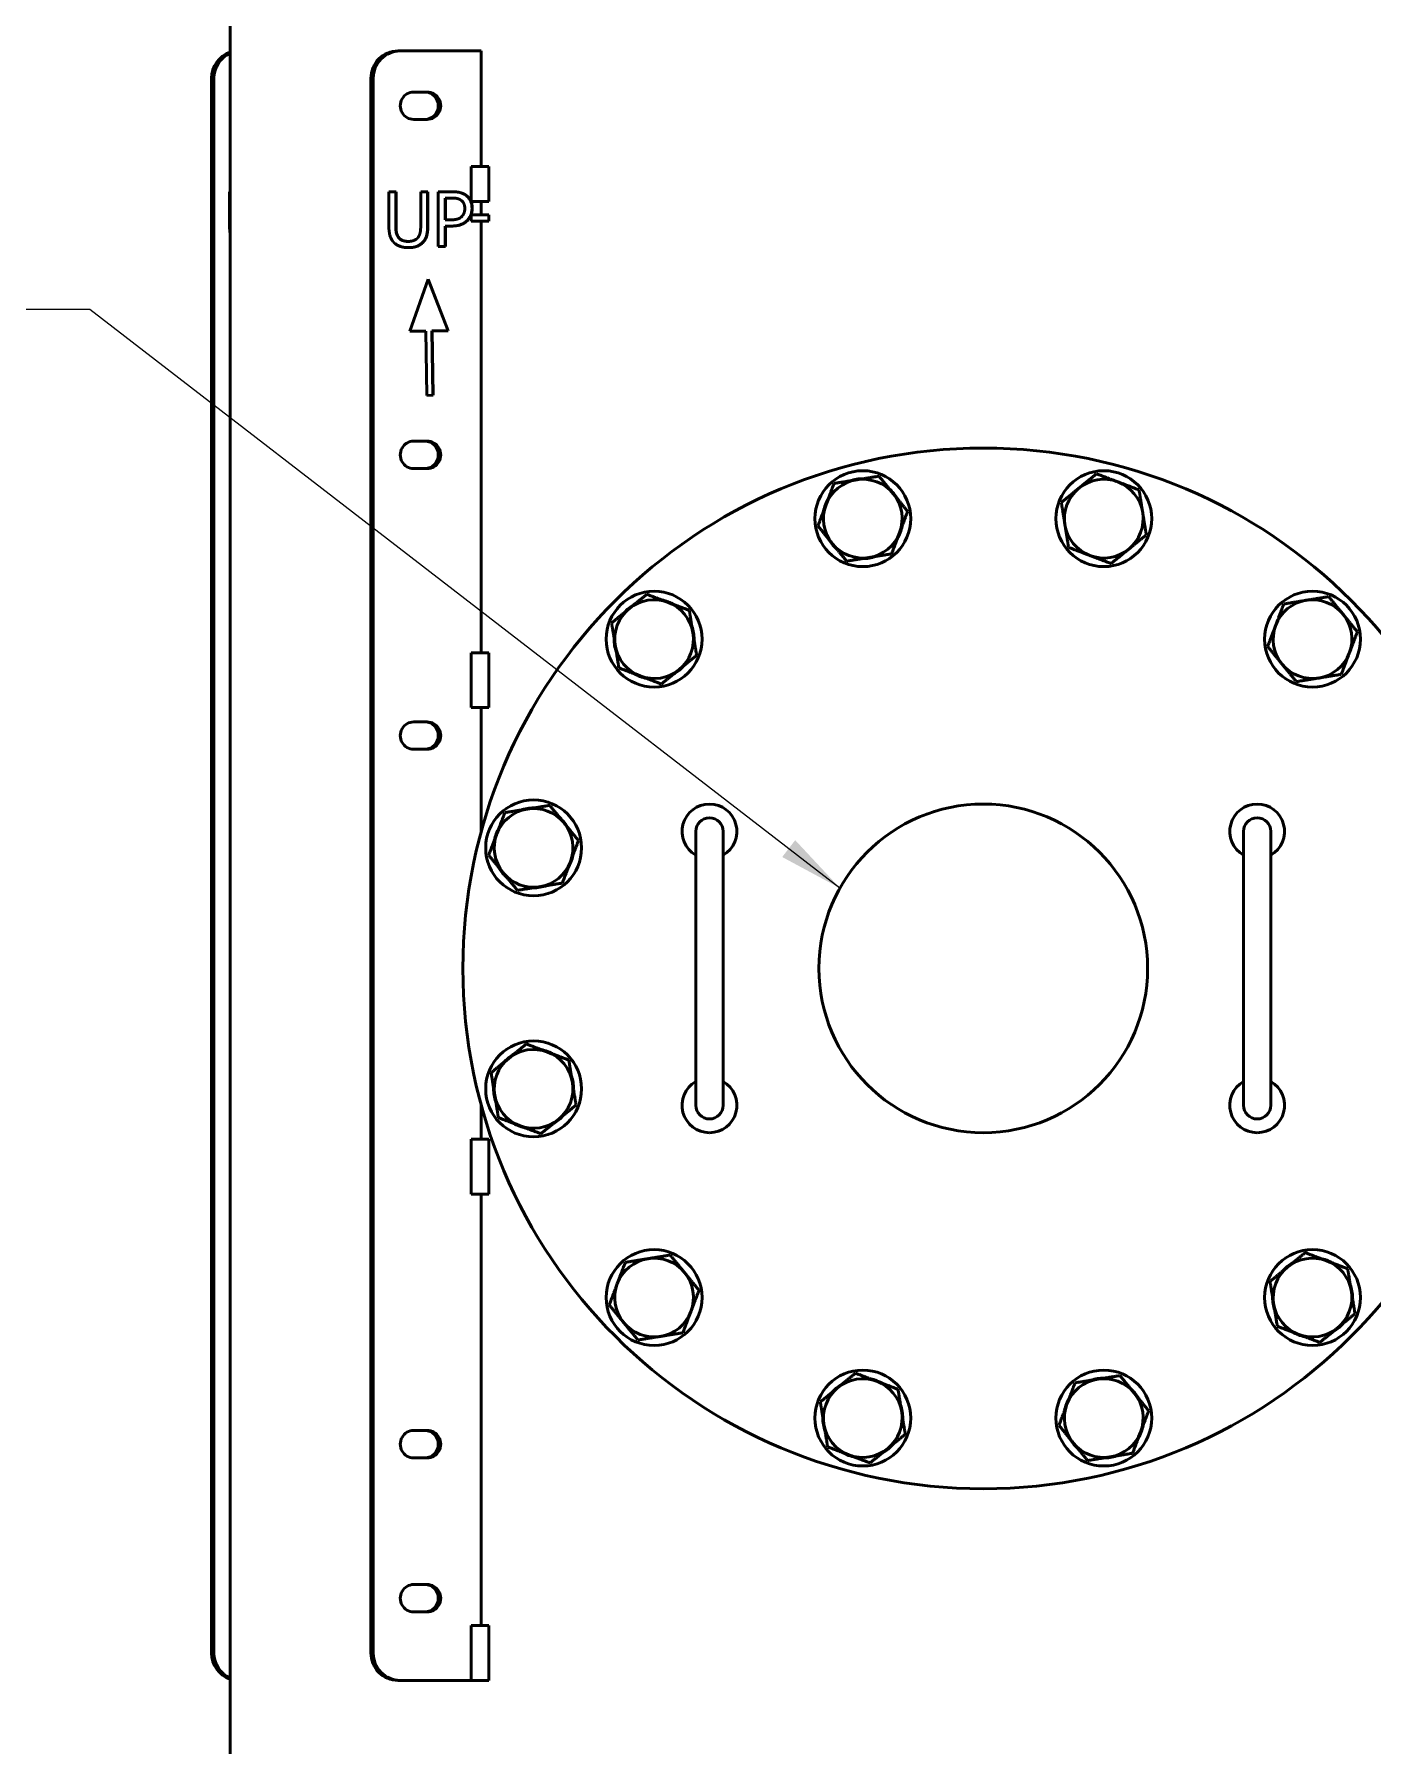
# Model space of a CAD drawing. Header units: inches. Extents: x 15 to 402, y 6 to 258.
# Drawn here: x 182.7 to 207.14, y 82.67 to 113.92 of the extents above; entities that cross this region are included whole.
import ezdxf

# ---------------------------------------------------------------- set-up
doc = ezdxf.new("R2010")
doc.units = ezdxf.units.IN
doc.header["$LTSCALE"] = 12
doc.header["$MEASUREMENT"] = 0
doc.layers.add('Symbol (ANSI)', color=7, linetype='Continuous', lineweight=25)
doc.layers.add('Visible (ANSI)', color=7, linetype='Continuous', lineweight=50)
doc.styles.add('MEMCOR Medium', font='arial.ttf')
doc.dimstyles.new('Default (ANSI)$7', dxfattribs={"dimscale": 12, "dimtxt": 0.15, "dimasz": 0.098425, "dimexe": 0.125, "dimexo": 0.0625, "dimgap": 0.031496, "dimtad": 0, "dimtih": 1, "dimtoh": 1, "dimdec": 4, "dimrnd": 1e-08, "dimzin": 3, "dimdsep": 46, "dimlunit": 5, "dimtxsty": 'MEMCOR Medium', "dimcen": 0.09, "dimdle": 0.393701, "dimclrd": 256, "dimclre": 256, "dimclrt": 256, "dimadec": 0, "dimazin": 1, "dimtfac": 0.8, "dimtofl": 0, "dimtmove": 0, "dimatfit": 3, "dimfxl": 1, "dimfrac": 1, "dimtolj": 1, "dimtzin": 4, "dimlwd": -1, "dimlwe": -1, "dimarcsym": 0})

msp = doc.modelspace()

# ---------------------------------------------------------------- linework, layer by layer
at = {"layer": 'Visible (ANSI)'}
for p, q in [((186.27917, 67.98676), (186.27917, 115.61576)), ((189.38412, 113.61576), (189.3407, 113.61576)), ((190.86133, 113.61576), (189.38412, 113.61576)), ((190.86133, 111.50576), (190.86133, 113.61576)), ((185.93969, 84.36576), (185.93969, 113.11576)), ((185.98311, 113.11576), (185.98311, 84.36576)), ((188.8483, 84.36576), (188.8483, 113.11576)), ((188.89171, 113.11576), (188.89171, 84.36576)), ((189.63032, 112.86576), (189.87652, 112.86576)), ((189.87652, 112.36576), (189.63032, 112.36576)), ((191.00192, 111.50576), (190.67668, 111.50576)), ((190.67668, 110.86816), (190.67668, 111.50576)), ((191.00192, 110.86816), (191.00192, 111.50576)), ((186.26785, 110.42161), (186.26785, 111.04559)), ((186.26785, 111.04559), (186.27917, 111.04559)), ((189.17646, 110.42161), (189.17646, 111.04559)), ((189.17646, 111.04559), (189.30734, 111.04559)), ((189.303, 111.04559), (189.303, 110.42161)), ((189.30734, 111.04559), (189.30734, 110.42161)), ((189.75825, 110.41837), (189.75825, 111.04559)), ((189.75825, 111.04559), (189.88913, 111.04559)), ((189.88479, 111.04559), (189.88479, 110.42161)), ((189.88913, 111.04559), (189.88913, 110.42161)), ((190.07667, 110.04559), (190.07667, 111.04559)), ((190.07667, 111.04559), (190.32407, 111.04559)), ((190.20755, 110.93052), (190.20321, 110.93052)), ((190.20321, 110.93052), (190.20321, 110.53182)), ((190.20755, 110.93052), (190.20755, 110.53182)), ((190.31609, 110.93052), (190.20755, 110.93052)), ((191.00192, 110.86816), (190.67668, 110.86816)), ((191.00192, 110.62163), (190.67668, 110.62163)), ((190.67668, 110.50576), (190.67668, 110.62163)), ((190.86133, 110.62163), (190.86133, 110.86816)), ((191.00192, 110.50576), (191.00192, 110.62163)), ((190.20755, 110.53182), (190.20321, 110.53182)), ((190.20755, 110.41837), (190.20321, 110.41837)), ((190.20321, 110.41837), (190.20321, 110.04559)), ((190.20755, 110.53182), (190.29694, 110.53182)), ((190.31848, 110.41837), (190.20755, 110.41837)), ((190.20755, 110.41837), (190.20755, 110.04559)), ((191.00192, 110.50576), (190.67668, 110.50576)), ((190.86133, 102.62576), (190.86133, 110.50576)), ((189.53239, 110.13798), (189.52805, 110.13798)), ((190.20755, 110.04559), (190.07667, 110.04559)), ((189.56196, 108.49622), (189.89708, 109.44842)), ((189.89502, 109.44255), (190.25659, 108.5075)), ((189.89708, 109.44842), (190.26093, 108.5075)), ((189.85364, 108.50172), (189.56196, 108.49622)), ((189.84929, 108.50172), (189.56199, 108.4963)), ((189.85364, 108.50172), (189.84929, 108.50172)), ((189.86913, 107.32582), (189.85364, 108.50172)), ((190.25659, 108.5075), (189.96086, 108.5033)), ((189.96086, 108.5033), (189.97835, 107.32948)), ((189.9652, 108.5033), (189.96086, 108.5033)), ((190.26093, 108.5075), (189.9652, 108.5033)), ((189.9652, 108.5033), (189.98269, 107.32948)), ((190.26093, 108.5075), (190.25659, 108.5075)), ((189.98269, 107.32948), (189.86913, 107.32582)), ((189.97835, 107.32948), (189.86913, 107.32596)), ((189.98269, 107.32948), (189.97835, 107.32948)), ((189.63032, 106.49076), (189.87652, 106.49076)), ((189.87652, 105.99076), (189.63032, 105.99076)), ((191.00192, 102.62576), (190.67668, 102.62576)), ((190.67668, 101.62576), (190.67668, 102.62576)), ((191.00192, 101.62576), (191.00192, 102.62576)), ((191.00192, 101.62576), (190.67668, 101.62576)), ((190.86133, 99.35494), (190.86133, 101.62576)), ((189.63032, 101.36576), (189.87652, 101.36576)), ((189.87652, 100.86576), (189.63032, 100.86576)), ((194.77942, 99.36576), (194.77942, 98.61576)), ((195.27942, 98.61576), (195.27942, 99.36576)), ((204.77942, 99.36576), (204.77942, 98.61576)), ((205.27942, 98.61576), (205.27942, 99.36576)), ((194.77942, 95.11576), (194.77942, 98.61576)), ((195.27942, 95.11576), (195.27942, 98.61576)), ((204.77942, 95.11576), (204.77942, 98.61576)), ((205.27942, 95.11576), (205.27942, 98.61576)), ((194.77942, 95.11576), (194.77942, 94.36576)), ((195.27942, 94.36576), (195.27942, 95.11576)), ((204.77942, 95.11576), (204.77942, 94.36576)), ((205.27942, 94.36576), (205.27942, 95.11576)), ((190.86133, 93.74576), (190.86133, 94.37658)), ((191.00192, 93.74576), (190.67668, 93.74576)), ((190.67668, 92.74576), (190.67668, 93.74576)), ((191.00192, 92.74576), (191.00192, 93.74576)), ((191.00192, 92.74576), (190.67668, 92.74576)), ((190.86133, 84.86576), (190.86133, 92.74576)), ((189.63032, 88.42826), (189.87652, 88.42826)), ((189.87652, 87.92826), (189.63032, 87.92826)), ((189.63032, 85.61576), (189.87652, 85.61576)), ((189.87652, 85.11576), (189.63032, 85.11576)), ((191.00192, 84.86576), (190.67668, 84.86576)), ((190.67668, 83.86576), (190.67668, 84.86576)), ((191.00192, 83.86576), (191.00192, 84.86576)), ((189.3407, 83.86576), (189.38412, 83.86576)), ((189.38412, 83.86576), (190.67668, 83.86576)), ((191.00192, 83.86576), (190.67668, 83.86576))]:
    msp.add_line(p, q, dxfattribs=at)
for centre, radius in [((200.02942, 96.86576), 9.5), ((197.82946, 105.07613), 0.875), ((202.22939, 105.07613), 0.875), ((194.01902, 102.87617), 0.875), ((206.03983, 102.87617), 0.875), ((191.81905, 99.06573), 0.875), ((200.02942, 96.86576), 3), ((191.81905, 94.6658), 0.875), ((194.01902, 90.85536), 0.875), ((206.03983, 90.85536), 0.875), ((197.82946, 88.65539), 0.875), ((202.22939, 88.65539), 0.875)]:
    msp.add_circle(centre, radius, dxfattribs=at)
for centre, radius, start, end in [((197.82946, 105.07613), 0.71875, 99.233893, 159.233893), ((197.82946, 105.07613), 0.7295, 89.385532, 109.082255), ((197.82946, 105.07613), 0.71875, 39.233893, 99.233893), ((197.82946, 105.07613), 0.7295, 29.385532, 49.082255), ((202.22939, 105.07613), 0.71875, 129.233893, 189.233893), ((202.22939, 105.07613), 0.71875, 69.233893, 129.233893), ((202.22939, 105.07613), 0.71875, 9.233893, 69.233893), ((197.82946, 105.07613), 0.71875, 159.233893, 219.233893), ((197.82946, 105.07613), 0.7295, 149.385532, 169.082255), ((197.82946, 105.07613), 0.71875, 339.233893, 39.233893), ((202.22939, 105.07613), 0.71875, 309.233893, 9.233893), ((197.82946, 105.07613), 0.7295, 209.385532, 229.082255), ((197.82946, 105.07613), 0.71875, 279.233893, 339.233893), ((197.82946, 105.07613), 0.7295, 329.385532, 349.082255), ((202.22939, 105.07613), 0.71875, 189.233893, 249.233893), ((197.82946, 105.07613), 0.71875, 219.233893, 279.233893), ((197.82946, 105.07613), 0.7295, 269.385532, 289.082255), ((202.22939, 105.07613), 0.71875, 249.233893, 309.233893), ((194.01902, 102.87617), 0.71875, 129.233893, 189.233893), ((194.01902, 102.87617), 0.7295, 119.385532, 139.082255), ((194.01902, 102.87617), 0.71875, 69.233893, 129.233893), ((194.01902, 102.87617), 0.7295, 59.385532, 79.082255), ((194.01902, 102.87617), 0.71875, 9.233893, 69.233893), ((206.03983, 102.87617), 0.71875, 99.233893, 159.233893), ((206.03983, 102.87617), 0.71875, 39.233893, 99.233893), ((206.03983, 102.87617), 0.71875, 159.233893, 219.233893), ((206.03983, 102.87617), 0.71875, 339.233893, 39.233893), ((194.01902, 102.87617), 0.7295, 179.385532, 199.082255), ((194.01902, 102.87617), 0.71875, 309.233893, 9.233893), ((194.01902, 102.87617), 0.7295, 359.385532, 19.082255), ((194.01902, 102.87617), 0.71875, 189.233893, 249.233893), ((206.03983, 102.87617), 0.71875, 279.233893, 339.233893), ((194.01902, 102.87617), 0.7295, 239.385532, 259.082255), ((194.01902, 102.87617), 0.71875, 249.233893, 309.233893), ((194.01902, 102.87617), 0.7295, 299.385532, 319.082255), ((206.03983, 102.87617), 0.71875, 219.233893, 279.233893), ((191.81905, 99.06573), 0.71875, 99.233893, 159.233893), ((191.81905, 99.06573), 0.7295, 89.385532, 109.082255), ((191.81905, 99.06573), 0.71875, 39.233893, 99.233893), ((195.02942, 99.36576), 0.5, 90, 240), ((195.02942, 99.36576), 0.5, 300, 90), ((205.02942, 99.36576), 0.5, 90, 240), ((205.02942, 99.36576), 0.5, 300, 90), ((191.81905, 99.06573), 0.7295, 149.385532, 169.082255), ((191.81905, 99.06573), 0.7295, 29.385532, 49.082255), ((191.81905, 99.06573), 0.71875, 339.233893, 39.233893), ((195.02942, 99.36576), 0.25, 0, 180), ((205.02942, 99.36576), 0.25, 0, 180), ((191.81905, 99.06573), 0.71875, 159.233893, 219.233893), ((191.81905, 99.06573), 0.71875, 279.233893, 339.233893), ((191.81905, 99.06573), 0.7295, 329.385532, 349.082255), ((191.81905, 99.06573), 0.7295, 209.385532, 229.082255), ((191.81905, 99.06573), 0.71875, 219.233893, 279.233893), ((191.81905, 99.06573), 0.7295, 269.385532, 289.082255), ((191.81905, 94.6658), 0.71875, 69.233893, 129.233893), ((191.81905, 94.6658), 0.7295, 59.385532, 79.082255), ((191.81905, 94.6658), 0.71875, 9.233893, 69.233893), ((191.81905, 94.6658), 0.71875, 129.233893, 189.233893), ((191.81905, 94.6658), 0.7295, 119.385532, 139.082255), ((191.81905, 94.6658), 0.71875, 309.233893, 9.233893), ((191.81905, 94.6658), 0.7295, 359.385532, 19.082255), ((195.02942, 94.36576), 0.5, 120, 270), ((195.02942, 94.36576), 0.5, 270, 60), ((205.02942, 94.36576), 0.5, 120, 270), ((205.02942, 94.36576), 0.5, 270, 60), ((191.81905, 94.6658), 0.7295, 179.385532, 199.082255), ((191.81905, 94.6658), 0.71875, 189.233893, 249.233893), ((191.81905, 94.6658), 0.71875, 249.233893, 309.233893), ((191.81905, 94.6658), 0.7295, 299.385532, 319.082255), ((195.02942, 94.36576), 0.25, 180, 0), ((205.02942, 94.36576), 0.25, 180, 0), ((191.81905, 94.6658), 0.7295, 239.385532, 259.082255), ((194.01902, 90.85536), 0.71875, 99.233893, 159.233893), ((194.01902, 90.85536), 0.71875, 39.233893, 99.233893), ((206.03983, 90.85536), 0.71875, 69.233893, 129.233893), ((206.03983, 90.85536), 0.7295, 59.385532, 79.082255), ((194.01902, 90.85536), 0.71875, 339.233893, 39.233893), ((206.03983, 90.85536), 0.71875, 129.233893, 189.233893), ((206.03983, 90.85536), 0.7295, 119.385532, 139.082255), ((206.03983, 90.85536), 0.71875, 9.233893, 69.233893), ((194.01902, 90.85536), 0.71875, 159.233893, 219.233893), ((206.03983, 90.85536), 0.71875, 309.233893, 9.233893), ((206.03983, 90.85536), 0.7295, 359.385532, 19.082255), ((206.03983, 90.85536), 0.7295, 179.385532, 199.082255), ((206.03983, 90.85536), 0.71875, 189.233893, 249.233893), ((194.01902, 90.85536), 0.71875, 219.233893, 279.233893), ((194.01902, 90.85536), 0.71875, 279.233893, 339.233893), ((206.03983, 90.85536), 0.7295, 299.385532, 319.082255), ((206.03983, 90.85536), 0.7295, 239.385532, 259.082255), ((206.03983, 90.85536), 0.71875, 249.233893, 309.233893), ((197.82946, 88.65539), 0.71875, 69.233893, 129.233893), ((197.82946, 88.65539), 0.7295, 59.385532, 79.082255), ((202.22939, 88.65539), 0.7295, 89.385532, 109.082255), ((202.22939, 88.65539), 0.71875, 39.233893, 99.233893), ((197.82946, 88.65539), 0.71875, 129.233893, 189.233893), ((197.82946, 88.65539), 0.7295, 119.385532, 139.082255), ((197.82946, 88.65539), 0.71875, 9.233893, 69.233893), ((202.22939, 88.65539), 0.71875, 99.233893, 159.233893), ((202.22939, 88.65539), 0.7295, 29.385532, 49.082255), ((202.22939, 88.65539), 0.71875, 339.233893, 39.233893), ((197.82946, 88.65539), 0.71875, 309.233893, 9.233893), ((197.82946, 88.65539), 0.7295, 359.385532, 19.082255), ((202.22939, 88.65539), 0.71875, 159.233893, 219.233893), ((202.22939, 88.65539), 0.7295, 149.385532, 169.082255), ((197.82946, 88.65539), 0.7295, 179.385532, 199.082255), ((197.82946, 88.65539), 0.71875, 189.233893, 249.233893), ((202.22939, 88.65539), 0.7295, 329.385532, 349.082255), ((197.82946, 88.65539), 0.7295, 299.385532, 319.082255), ((202.22939, 88.65539), 0.7295, 209.385532, 229.082255), ((202.22939, 88.65539), 0.71875, 219.233893, 279.233893), ((202.22939, 88.65539), 0.71875, 279.233893, 339.233893), ((197.82946, 88.65539), 0.7295, 239.385532, 259.082255), ((197.82946, 88.65539), 0.71875, 249.233893, 309.233893), ((202.22939, 88.65539), 0.7295, 269.385532, 289.082255)]:
    msp.add_arc(centre, radius, start, end, dxfattribs=at)
for centre, major_axis, start_param, end_param in [((186.4321, 113.11576), (0, 0.5), 0.31579878, 1.57079633), ((186.47551, 113.11576), (0, 0.5), 0.41014177, 1.57079633), ((189.3407, 113.11576), (0, 0.5), 0, 1.57079633), ((189.38412, 113.11576), (0, 0.5), 0, 1.57079633), ((189.63032, 112.61576), (0, -0.25), 3.14159265, 6.28318531), ((189.83311, 112.61576), (0, -0.25), 0, 3.14159265), ((189.87652, 112.61576), (0, 0.25), 3.14159265, 6.28318531), ((189.63032, 106.24076), (0, -0.25), 3.14159265, 6.28318531), ((189.83311, 106.24076), (0, -0.25), 0, 3.14159265), ((189.87652, 106.24076), (0, 0.25), 3.14159265, 6.28318531), ((189.63032, 101.11576), (0, -0.25), 3.14159265, 6.28318531), ((189.83311, 101.11576), (0, -0.25), 0, 3.14159265), ((189.87652, 101.11576), (0, 0.25), 3.14159265, 6.28318531), ((189.63032, 88.17826), (0, -0.25), 3.14159265, 6.28318531), ((189.83311, 88.17826), (0, -0.25), 0, 3.14159265), ((189.87652, 88.17826), (0, 0.25), 3.14159265, 6.28318531), ((189.63032, 85.36576), (0, -0.25), 3.14159265, 6.28318531), ((189.83311, 85.36576), (0, -0.25), 0, 3.14159265), ((189.87652, 85.36576), (0, 0.25), 3.14159265, 6.28318531), ((186.4321, 84.36576), (0, -0.5), 4.71238898, 5.96738653), ((186.47551, 84.36576), (0, 0.5), 1.57079633, 2.73145089), ((189.3407, 84.36576), (0, -0.5), 4.71238898, 6.28318531), ((189.38412, 84.36576), (0, -0.5), 4.71238898, 6.28318531)]:
    msp.add_ellipse(centre, major_axis=major_axis, ratio=0.98480775, start_param=start_param, end_param=end_param, dxfattribs=at)
for points, knots in [([(190.31973, 111.04559), (190.35949, 111.04559), (190.42009, 111.04336), (190.51109, 111.02043), (190.54605, 111.00539), (190.5775, 110.9832)], [-0.725506634, -0.725506634, -0.725506634, -0.725506634, -0.296366495, -0.296366495, 0, 0, 0, 0]), ([(190.5775, 110.9832), (190.59909, 110.96827), (190.61831, 110.95068), (190.64804, 110.91385), (190.66335, 110.89129), (190.68942, 110.82486), (190.69482, 110.78427), (190.69482, 110.74414)], [-0.844477071, -0.844477071, -0.844477071, -0.844477071, -0.544529725, -0.544529725, -0.305823756, -0.305823756, 0, 0, 0, 0]), ([(190.69482, 110.74414), (190.69482, 110.72045), (190.69254, 110.69698), (190.68163, 110.64433), (190.67285, 110.62192), (190.65239, 110.57556), (190.63337, 110.54672), (190.60863, 110.52209)], [-0.48070155, -0.48070155, -0.48070155, -0.48070155, -0.387114958, -0.387114958, -0.268097881, -0.268097881, 0, 0, 0, 0]), ([(189.303, 110.42161), (189.303, 110.35595), (189.30873, 110.31999), (189.31832, 110.27217), (189.32906, 110.24482), (189.3453, 110.21982)], [-0.371862003, -0.371862003, -0.371862003, -0.371862003, -0.228145318, -0.228145318, 0, 0, 0, 0]), ([(189.88479, 110.42161), (189.88479, 110.38166), (189.88251, 110.34052), (189.86828, 110.24808), (189.85626, 110.21736), (189.83632, 110.17098), (189.81638, 110.14188), (189.79062, 110.11691)], [-0.467674705, -0.467674705, -0.467674705, -0.467674705, -0.385613275, -0.385613275, -0.275578199, -0.275578199, 0, 0, 0, 0]), ([(190.60863, 110.52209), (190.59167, 110.50514), (190.57316, 110.49017), (190.53268, 110.46409), (190.51111, 110.45332), (190.46378, 110.43527), (190.4116, 110.41837), (190.31414, 110.41837)], [-2.12199044, -2.12199044, -2.12199044, -2.12199044, -1.44284282, -1.44284282, -0.75409962, -0.75409962, 0, 0, 0, 0]), ([(189.3453, 110.21982), (189.35451, 110.20566), (189.36556, 110.19318), (189.39463, 110.16926), (189.41064, 110.16124), (189.45547, 110.14255), (189.49249, 110.13798), (189.52805, 110.13798)], [-0.454531198, -0.454531198, -0.454531198, -0.454531198, -0.37440362, -0.37440362, -0.275150152, -0.275150152, 0, 0, 0, 0]), ([(189.79062, 110.11691), (189.7751, 110.10142), (189.75817, 110.08773), (189.7213, 110.06423), (189.70178, 110.05469), (189.65591, 110.03797), (189.60953, 110.02477), (189.53028, 110.02453)], [-1.62181416, -1.62181416, -1.62181416, -1.62181416, -1.12295259, -1.12295259, -0.62367983, -0.62367983, -0.00576983, -0.00576983, -0.00576983, -0.00576983])]:
    msp.add_open_spline(points, degree=3, knots=knots, dxfattribs=at)
for points in [[(190.32407, 111.04559), (190.41186, 111.04559), (190.53476, 111.01642), (190.58185, 110.9832)], [(190.58185, 110.9832), (190.63691, 110.94511), (190.69916, 110.8276), (190.69916, 110.74414)], [(190.49166, 110.89243), (190.46054, 110.9135), (190.37754, 110.93052), (190.31609, 110.93052)], [(190.56269, 110.74008), (190.56269, 110.79195), (190.52758, 110.86812), (190.49166, 110.89243)], [(190.50683, 110.59179), (190.53636, 110.62177), (190.56269, 110.69227), (190.56269, 110.74008)], [(190.69916, 110.74414), (190.69916, 110.67931), (190.65367, 110.56261), (190.61297, 110.52209)], [(186.27917, 110.28332), (186.26785, 110.34336), (186.26785, 110.42161)], [(189.27063, 110.11691), (189.21876, 110.16877), (189.17646, 110.31464), (189.17646, 110.42161)], [(189.30734, 110.42161), (189.30734, 110.35192), (189.3249, 110.25791), (189.34964, 110.21982)], [(189.71595, 110.21982), (189.74069, 110.25791), (189.75825, 110.3511), (189.75825, 110.41837)], [(189.88913, 110.42161), (189.88913, 110.31707), (189.84763, 110.16796), (189.79496, 110.11691)], [(190.29694, 110.53182), (190.37674, 110.53182), (190.4749, 110.55775), (190.50683, 110.59179)], [(190.61297, 110.52209), (190.56189, 110.47104), (190.42383, 110.41837), (190.31848, 110.41837)], [(189.53239, 110.02452), (189.44541, 110.02452), (189.31612, 110.07072), (189.27063, 110.11691)], [(189.34964, 110.21982), (189.37597, 110.17931), (189.46695, 110.13798), (189.53239, 110.13798)], [(189.53239, 110.13798), (189.59385, 110.13798), (189.68961, 110.17931), (189.71595, 110.21982)], [(189.79496, 110.11691), (189.74787, 110.06991), (189.62337, 110.02452), (189.53239, 110.02452)]]:
    msp.add_open_spline(points, degree=2, dxfattribs=at)
for points, weights in [([(197.15741, 105.33097), (197.22569, 105.51105), (197.30453, 105.71898)], [1, 1.04314139574, 1.01001874936]), ([(197.30453, 105.71898), (197.52403, 105.75467), (197.71413, 105.78557)], [1.01001874936, 1.04314139574, 1]), ([(197.71413, 105.78557), (197.90422, 105.81647), (198.12372, 105.85216)], [1, 1.04314139574, 1.01001874936]), ([(198.12372, 105.85216), (198.26437, 105.67991), (198.38618, 105.53073)], [1.01001874936, 1.04314139574, 1]), ([(201.45336, 105.37039), (201.62561, 105.51105), (201.77479, 105.63286)], [1.01001874936, 1.04314139574, 1]), ([(201.77479, 105.63286), (201.92396, 105.75467), (202.09621, 105.89532)], [1, 1.04314139574, 1.01001874936]), ([(202.09621, 105.89532), (202.30414, 105.81647), (202.48422, 105.74819)], [1.01001874936, 1.04314139574, 1]), ([(202.48422, 105.74819), (202.6643, 105.67991), (202.87223, 105.60106)], [1, 1.04314139574, 1.01001874936]), ([(197.01028, 104.94296), (197.08912, 105.15089), (197.15741, 105.33097)], [1.01001874936, 1.04314139574, 1]), ([(198.38618, 105.53073), (198.50799, 105.38156), (198.64865, 105.20931)], [1, 1.04314139574, 1.01001874936]), ([(201.51995, 104.9608), (201.48905, 105.15089), (201.45336, 105.37039)], [1, 1.04314139574, 1.01001874936]), ([(202.87223, 105.60106), (202.90792, 105.38156), (202.93882, 105.19147)], [1.01001874936, 1.04314139574, 1]), ([(198.64865, 105.20931), (198.5698, 105.00137), (198.50152, 104.8213)], [1.01001874936, 1.04314139574, 1]), ([(202.93882, 105.19147), (202.96973, 105.00137), (203.00541, 104.78187)], [1, 1.04314139574, 1.01001874936]), ([(197.27274, 104.62153), (197.15093, 104.77071), (197.01028, 104.94296)], [1, 1.04314139574, 1.01001874936]), ([(198.50152, 104.8213), (198.43324, 104.64122), (198.35439, 104.43329)], [1, 1.04314139574, 1.01001874936]), ([(201.58654, 104.55121), (201.55085, 104.77071), (201.51995, 104.9608)], [1.01001874936, 1.04314139574, 1]), ([(203.00541, 104.78187), (202.83316, 104.64122), (202.68399, 104.51941)], [1.01001874936, 1.04314139574, 1]), ([(197.5352, 104.30011), (197.39455, 104.47236), (197.27274, 104.62153)], [1.01001874936, 1.04314139574, 1]), ([(198.35439, 104.43329), (198.13489, 104.3976), (197.9448, 104.3667)], [1.01001874936, 1.04314139574, 1]), ([(201.97455, 104.40408), (201.79447, 104.47236), (201.58654, 104.55121)], [1, 1.04314139574, 1.01001874936]), ([(202.36256, 104.25695), (202.15463, 104.33579), (201.97455, 104.40408)], [1.01001874936, 1.04314139574, 1]), ([(202.68399, 104.51941), (202.53481, 104.3976), (202.36256, 104.25695)], [1, 1.04314139574, 1.01001874936]), ([(197.9448, 104.3667), (197.7547, 104.33579), (197.5352, 104.30011)], [1, 1.04314139574, 1.01001874936]), ([(193.24299, 103.17043), (193.41524, 103.31108), (193.56442, 103.43289)], [1.01001874936, 1.04314139574, 1]), ([(193.56442, 103.43289), (193.71359, 103.5547), (193.88584, 103.69536)], [1, 1.04314139574, 1.01001874936]), ([(193.88584, 103.69536), (194.09377, 103.61651), (194.27385, 103.54823)], [1.01001874936, 1.04314139574, 1]), ([(194.27385, 103.54823), (194.45393, 103.47995), (194.66186, 103.4011)], [1, 1.04314139574, 1.01001874936]), ([(205.36777, 103.13101), (205.43606, 103.31108), (205.5149, 103.51902)], [1, 1.04314139574, 1.01001874936]), ([(205.5149, 103.51902), (205.7344, 103.5547), (205.9245, 103.58561)], [1.01001874936, 1.04314139574, 1]), ([(205.9245, 103.58561), (206.11459, 103.61651), (206.33409, 103.6522)], [1, 1.04314139574, 1.01001874936]), ([(206.33409, 103.6522), (206.47474, 103.47995), (206.59655, 103.33077)], [1.01001874936, 1.04314139574, 1]), ([(193.30958, 102.76084), (193.27868, 102.95093), (193.24299, 103.17043)], [1, 1.04314139574, 1.01001874936]), ([(194.66186, 103.4011), (194.69755, 103.1816), (194.72845, 102.99151)], [1.01001874936, 1.04314139574, 1]), ([(205.22065, 102.74299), (205.29949, 102.95093), (205.36777, 103.13101)], [1.01001874936, 1.04314139574, 1]), ([(206.59655, 103.33077), (206.71836, 103.1816), (206.85902, 103.00935)], [1, 1.04314139574, 1.01001874936]), ([(194.72845, 102.99151), (194.75936, 102.80141), (194.79504, 102.58191)], [1, 1.04314139574, 1.01001874936]), ([(206.85902, 103.00935), (206.78017, 102.80141), (206.71189, 102.62134)], [1.01001874936, 1.04314139574, 1]), ([(193.37617, 102.35124), (193.34048, 102.57074), (193.30958, 102.76084)], [1.01001874936, 1.04314139574, 1]), ([(194.79504, 102.58191), (194.62279, 102.44126), (194.47362, 102.31945)], [1.01001874936, 1.04314139574, 1]), ([(205.48311, 102.42157), (205.3613, 102.57074), (205.22065, 102.74299)], [1, 1.04314139574, 1.01001874936]), ([(206.71189, 102.62134), (206.64361, 102.44126), (206.56476, 102.23332)], [1, 1.04314139574, 1.01001874936]), ([(193.76418, 102.20411), (193.5841, 102.2724), (193.37617, 102.35124)], [1, 1.04314139574, 1.01001874936]), ([(194.15219, 102.05699), (193.94426, 102.13583), (193.76418, 102.20411)], [1.01001874936, 1.04314139574, 1]), ([(194.47362, 102.31945), (194.32444, 102.19764), (194.15219, 102.05699)], [1, 1.04314139574, 1.01001874936]), ([(205.74557, 102.10015), (205.60492, 102.2724), (205.48311, 102.42157)], [1.01001874936, 1.04314139574, 1]), ([(206.56476, 102.23332), (206.34526, 102.19764), (206.15517, 102.16674)], [1.01001874936, 1.04314139574, 1]), ([(206.15517, 102.16674), (205.96507, 102.13583), (205.74557, 102.10015)], [1, 1.04314139574, 1.01001874936]), ([(191.147, 99.32056), (191.21528, 99.50064), (191.29413, 99.70857)], [1, 1.04314139574, 1.01001874936]), ([(191.29413, 99.70857), (191.51363, 99.74426), (191.70372, 99.77516)], [1.01001874936, 1.04314139574, 1]), ([(191.70372, 99.77516), (191.89381, 99.80607), (192.11331, 99.84175)], [1, 1.04314139574, 1.01001874936]), ([(192.11331, 99.84175), (192.25397, 99.6695), (192.37578, 99.52033)], [1.01001874936, 1.04314139574, 1]), ([(192.37578, 99.52033), (192.49759, 99.37115), (192.63824, 99.1989)], [1, 1.04314139574, 1.01001874936]), ([(190.99987, 98.93255), (191.07871, 99.14048), (191.147, 99.32056)], [1.01001874936, 1.04314139574, 1]), ([(192.63824, 99.1989), (192.55939, 98.99097), (192.49111, 98.81089)], [1.01001874936, 1.04314139574, 1]), ([(191.26233, 98.61113), (191.14052, 98.7603), (190.99987, 98.93255)], [1, 1.04314139574, 1.01001874936]), ([(192.49111, 98.81089), (192.42283, 98.63081), (192.34398, 98.42288)], [1, 1.04314139574, 1.01001874936]), ([(191.5248, 98.2897), (191.38414, 98.46195), (191.26233, 98.61113)], [1.01001874936, 1.04314139574, 1]), ([(191.93439, 98.35629), (191.7443, 98.32539), (191.5248, 98.2897)], [1, 1.04314139574, 1.01001874936]), ([(192.34398, 98.42288), (192.12448, 98.38719), (191.93439, 98.35629)], [1.01001874936, 1.04314139574, 1]), ([(191.36445, 95.22252), (191.51363, 95.34433), (191.68588, 95.48499)], [1, 1.04314139574, 1.01001874936]), ([(191.68588, 95.48499), (191.89381, 95.40614), (192.07389, 95.33786)], [1.01001874936, 1.04314139574, 1]), ([(192.07389, 95.33786), (192.25397, 95.26958), (192.4619, 95.19073)], [1, 1.04314139574, 1.01001874936]), ([(191.04303, 94.96006), (191.21528, 95.10071), (191.36445, 95.22252)], [1.01001874936, 1.04314139574, 1]), ([(192.4619, 95.19073), (192.49759, 94.97123), (192.52849, 94.78114)], [1.01001874936, 1.04314139574, 1]), ([(191.10962, 94.55047), (191.07871, 94.74056), (191.04303, 94.96006)], [1, 1.04314139574, 1.01001874936]), ([(192.52849, 94.78114), (192.55939, 94.59104), (192.59508, 94.37154)], [1, 1.04314139574, 1.01001874936]), ([(191.17621, 94.14087), (191.14052, 94.36037), (191.10962, 94.55047)], [1.01001874936, 1.04314139574, 1]), ([(192.59508, 94.37154), (192.42283, 94.23089), (192.27365, 94.10908)], [1.01001874936, 1.04314139574, 1]), ([(191.56422, 93.99375), (191.38414, 94.06203), (191.17621, 94.14087)], [1, 1.04314139574, 1.01001874936]), ([(192.27365, 94.10908), (192.12448, 93.98727), (191.95223, 93.84662)], [1, 1.04314139574, 1.01001874936]), ([(191.95223, 93.84662), (191.7443, 93.92546), (191.56422, 93.99375)], [1.01001874936, 1.04314139574, 1]), ([(193.49409, 91.4982), (193.71359, 91.53389), (193.90368, 91.56479)], [1.01001874936, 1.04314139574, 1]), ([(193.90368, 91.56479), (194.09377, 91.5957), (194.31328, 91.63138)], [1, 1.04314139574, 1.01001874936]), ([(194.31328, 91.63138), (194.45393, 91.45913), (194.57574, 91.30996)], [1.01001874936, 1.04314139574, 1]), ([(205.58523, 91.41208), (205.7344, 91.53389), (205.90666, 91.67454)], [1, 1.04314139574, 1.01001874936]), ([(205.90666, 91.67454), (206.11459, 91.5957), (206.29467, 91.52741)], [1.01001874936, 1.04314139574, 1]), ([(193.34696, 91.11019), (193.41524, 91.29027), (193.49409, 91.4982)], [1, 1.04314139574, 1.01001874936]), ([(194.57574, 91.30996), (194.69755, 91.16078), (194.8382, 90.98853)], [1, 1.04314139574, 1.01001874936]), ([(205.26381, 91.14962), (205.43606, 91.29027), (205.58523, 91.41208)], [1.01001874936, 1.04314139574, 1]), ([(206.29467, 91.52741), (206.47474, 91.45913), (206.68268, 91.38028)], [1, 1.04314139574, 1.01001874936]), ([(206.68268, 91.38028), (206.71836, 91.16078), (206.74927, 90.97069)], [1.01001874936, 1.04314139574, 1]), ([(193.19983, 90.72218), (193.27868, 90.93011), (193.34696, 91.11019)], [1.01001874936, 1.04314139574, 1]), ([(194.8382, 90.98853), (194.75936, 90.7806), (194.69107, 90.60052)], [1.01001874936, 1.04314139574, 1]), ([(205.3304, 90.74002), (205.29949, 90.93011), (205.26381, 91.14962)], [1, 1.04314139574, 1.01001874936]), ([(206.74927, 90.97069), (206.78017, 90.7806), (206.81586, 90.5611)], [1, 1.04314139574, 1.01001874936]), ([(193.46229, 90.40076), (193.34048, 90.54993), (193.19983, 90.72218)], [1, 1.04314139574, 1.01001874936]), ([(205.39698, 90.33043), (205.3613, 90.54993), (205.3304, 90.74002)], [1.01001874936, 1.04314139574, 1]), ([(193.72476, 90.07933), (193.5841, 90.25158), (193.46229, 90.40076)], [1.01001874936, 1.04314139574, 1]), ([(194.69107, 90.60052), (194.62279, 90.42044), (194.54394, 90.21251)], [1, 1.04314139574, 1.01001874936]), ([(205.785, 90.1833), (205.60492, 90.25158), (205.39698, 90.33043)], [1, 1.04314139574, 1.01001874936]), ([(206.81586, 90.5611), (206.64361, 90.42044), (206.49443, 90.29863)], [1.01001874936, 1.04314139574, 1]), ([(194.13435, 90.14592), (193.94426, 90.11502), (193.72476, 90.07933)], [1, 1.04314139574, 1.01001874936]), ([(194.54394, 90.21251), (194.32444, 90.17682), (194.13435, 90.14592)], [1.01001874936, 1.04314139574, 1]), ([(206.17301, 90.03617), (205.96507, 90.11502), (205.785, 90.1833)], [1.01001874936, 1.04314139574, 1]), ([(206.49443, 90.29863), (206.34526, 90.17682), (206.17301, 90.03617)], [1, 1.04314139574, 1.01001874936]), ([(197.37486, 89.21212), (197.52403, 89.33393), (197.69629, 89.47458)], [1, 1.04314139574, 1.01001874936]), ([(197.69629, 89.47458), (197.90422, 89.39573), (198.0843, 89.32745)], [1.01001874936, 1.04314139574, 1]), ([(202.11405, 89.36483), (202.30414, 89.39573), (202.52364, 89.43142)], [1, 1.04314139574, 1.01001874936]), ([(202.52364, 89.43142), (202.6643, 89.25917), (202.78611, 89.10999)], [1.01001874936, 1.04314139574, 1]), ([(197.05344, 88.94965), (197.22569, 89.09031), (197.37486, 89.21212)], [1.01001874936, 1.04314139574, 1]), ([(198.0843, 89.32745), (198.26437, 89.25917), (198.47231, 89.18032)], [1, 1.04314139574, 1.01001874936]), ([(198.47231, 89.18032), (198.50799, 88.96082), (198.5389, 88.77073)], [1.01001874936, 1.04314139574, 1]), ([(201.55733, 88.91023), (201.62561, 89.09031), (201.70446, 89.29824)], [1, 1.04314139574, 1.01001874936]), ([(201.70446, 89.29824), (201.92396, 89.33393), (202.11405, 89.36483)], [1.01001874936, 1.04314139574, 1]), ([(202.78611, 89.10999), (202.90792, 88.96082), (203.04857, 88.78857)], [1, 1.04314139574, 1.01001874936]), ([(197.12003, 88.54006), (197.08912, 88.73015), (197.05344, 88.94965)], [1, 1.04314139574, 1.01001874936]), ([(198.5389, 88.77073), (198.5698, 88.58064), (198.60549, 88.36114)], [1, 1.04314139574, 1.01001874936]), ([(201.4102, 88.52222), (201.48905, 88.73015), (201.55733, 88.91023)], [1.01001874936, 1.04314139574, 1]), ([(203.04857, 88.78857), (202.96973, 88.58064), (202.90144, 88.40056)], [1.01001874936, 1.04314139574, 1]), ([(197.18661, 88.13047), (197.15093, 88.34997), (197.12003, 88.54006)], [1.01001874936, 1.04314139574, 1]), ([(201.67266, 88.20079), (201.55085, 88.34997), (201.4102, 88.52222)], [1, 1.04314139574, 1.01001874936]), ([(197.57463, 87.98334), (197.39455, 88.05162), (197.18661, 88.13047)], [1, 1.04314139574, 1.01001874936]), ([(198.60549, 88.36114), (198.43324, 88.22048), (198.28406, 88.09867)], [1.01001874936, 1.04314139574, 1]), ([(201.93513, 87.87937), (201.79447, 88.05162), (201.67266, 88.20079)], [1.01001874936, 1.04314139574, 1]), ([(202.90144, 88.40056), (202.83316, 88.22048), (202.75431, 88.01255)], [1, 1.04314139574, 1.01001874936]), ([(197.96264, 87.83621), (197.7547, 87.91505), (197.57463, 87.98334)], [1.01001874936, 1.04314139574, 1]), ([(198.28406, 88.09867), (198.13489, 87.97686), (197.96264, 87.83621)], [1, 1.04314139574, 1.01001874936]), ([(202.34472, 87.94596), (202.15463, 87.91505), (201.93513, 87.87937)], [1, 1.04314139574, 1.01001874936]), ([(202.75431, 88.01255), (202.53481, 87.97686), (202.34472, 87.94596)], [1.01001874936, 1.04314139574, 1])]:
    msp.add_rational_spline(points, weights, degree=2, dxfattribs=at)

# ---------------------------------------------------------------- leaders
at = {"layer": 'Symbol (ANSI)', "annotation_type": 0, "has_hookline": 1, "hookline_direction": 1, "text_width": 42.97285}
msp.add_leader([(197.41162, 98.33106), (183.71864, 108.89342), (182.53753, 108.89342)], dimstyle='Default (ANSI)$7', override={"dimtad": 0}, dxfattribs=at)

doc.saveas('drawing.dxf')
